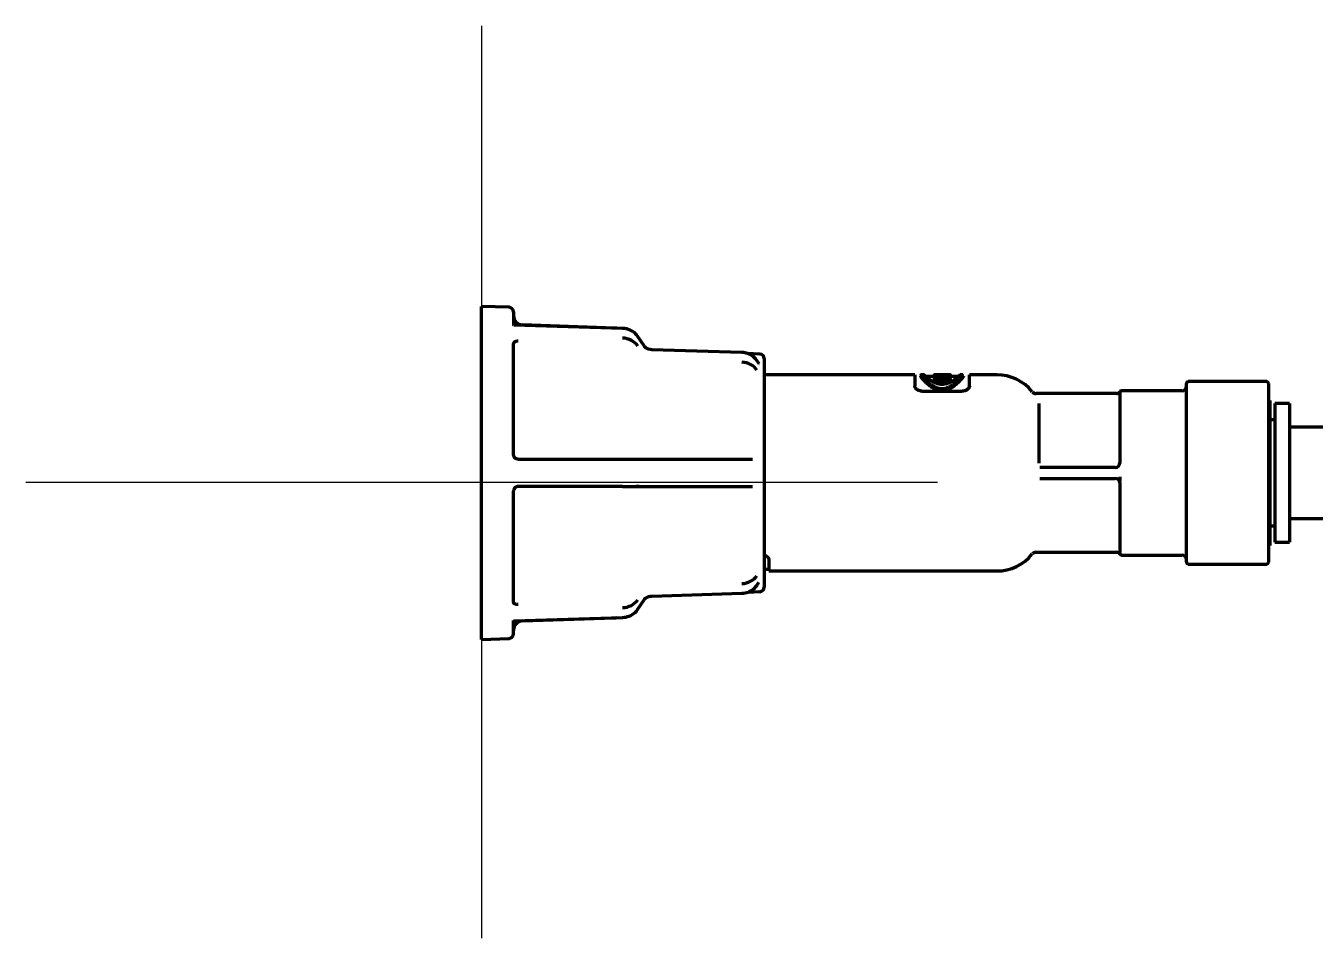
# Model space of a CAD drawing. Header units: inches. Extents: x -2983 to 7024, y 422 to 5529.
# Drawn here: x 4207.3 to 4348.7, y 2142.9 to 2242.9 of the extents above; entities that cross this region are included whole.
import ezdxf

# ---------------------------------------------------------------- set-up
doc = ezdxf.new("R2010")
doc.units = ezdxf.units.IN

# ---------------------------------------------------------------- blocks, each defined once
blk = doc.blocks.new('A$C773D0E90')
at = {"color": 4}
for p, q in [((0, 50), (0, -50)), ((-50, 0), (50, 0))]:
    blk.add_line(p, q, dxfattribs=at)

msp = doc.modelspace()

# ---------------------------------------------------------------- linework, layer by layer
at = {"linetype": 'Continuous', "lineweight": 70}
for p, q in [((4257.28, 2175.64), (4257.28, 2212.14)), ((4260.3, 2212.04), (4257.28, 2212.14)), ((4260.78, 2211.54), (4260.78, 2210.07)), ((4260.82, 2210.09), (4260.78, 2210.13)), ((4272.74, 2209.73), (4260.82, 2210.09)), ((4271.87, 2209.77), (4261.75, 2210.12)), ((4260.78, 2195.89), (4260.78, 2208.07)), ((4275.09, 2207.82), (4274.39, 2208.86)), ((4274.41, 2208.8), (4274.39, 2208.86)), ((4285.81, 2207.09), (4275.93, 2207.39)), ((4287.8, 2206.91), (4286.44, 2206.96)), ((4287.7, 2205.86), (4287.46, 2206.22)), ((4287.47, 2206.16), (4287.46, 2206.22)), ((4288.28, 2206.41), (4288.28, 2181.37)), ((4287.7, 2205.85), (4287.69, 2205.86)), ((4304.78, 2204.64), (4288.28, 2204.64)), ((4304.78, 2204.64), (4304.78, 2203.41)), ((4305.85, 2204.64), (4305.44, 2204.64)), ((4306.92, 2204.44), (4305.86, 2204.44)), ((4306.92, 2204.69), (4306.92, 2204.63)), ((4306.92, 2204.62), (4306.92, 2204.47)), ((4306.92, 2204.47), (4306.92, 2204.33)), ((4306.92, 2204.32), (4306.92, 2204.12)), ((4306.92, 2203.92), (4306.92, 2203.81)), ((4308.44, 2204.63), (4307.15, 2204.63)), ((4307.15, 2204.61), (4307.82, 2204.61)), ((4308.06, 2204.38), (4307.15, 2204.38)), ((4307.15, 2204.26), (4308.05, 2204.26)), ((4308.05, 2204.06), (4307.15, 2204.06)), ((4308.05, 2204.01), (4307.15, 2204.01)), ((4307.15, 2203.83), (4308.06, 2203.83)), ((4307.16, 2204.42), (4308.45, 2204.42)), ((4308.42, 2204.64), (4307.18, 2204.64)), ((4308.04, 2203.61), (4307.57, 2203.61)), ((4307.67, 2204.64), (4307.93, 2204.64)), ((4308.45, 2204.51), (4307.8, 2204.51)), ((4308.18, 2204.04), (4308.05, 2204.06)), ((4308.69, 2203.93), (4308.59, 2203.77)), ((4308.69, 2204.62), (4308.69, 2204.69)), ((4308.69, 2204.47), (4308.69, 2204.62)), ((4308.69, 2204.26), (4308.69, 2204.47)), ((4309.72, 2204.44), (4308.69, 2204.44)), ((4308.69, 2203.93), (4308.69, 2204.14)), ((4310.06, 2204.64), (4309.71, 2204.64)), ((4310.78, 2203.41), (4310.78, 2204.64)), ((4313.78, 2204.64), (4310.78, 2204.64)), ((4334.58, 2193.89), (4334.58, 2203.69)), ((4343.38, 2203.89), (4334.78, 2203.89)), ((4343.58, 2203.69), (4343.58, 2193.89)), ((4309.78, 2202.81), (4305.78, 2202.81)), ((4326.91, 2202.59), (4318.07, 2202.59)), ((4326.91, 2202.58), (4318.07, 2202.58)), ((4327.28, 2202.63), (4327.28, 2194.95)), ((4334.08, 2202.89), (4327.48, 2202.89)), ((4318.4, 2201.48), (4318.4, 2194.97)), ((4343.78, 2201.84), (4343.58, 2201.84)), ((4343.78, 2185.94), (4343.78, 2201.84)), ((4344.28, 2201.49), (4344.28, 2186.29)), ((4345.88, 2201.49), (4344.28, 2201.49)), ((4345.88, 2201.49), (4345.88, 2186.29)), ((4344.28, 2199.72), (4343.78, 2199.72)), ((4407.38, 2198.89), (4345.88, 2198.89)), ((4261.28, 2195.39), (4272.73, 2195.39)), ((4272.73, 2195.39), (4273.97, 2195.39)), ((4273.97, 2195.39), (4274.67, 2195.39)), ((4274.45, 2195.39), (4274.54, 2195.39)), ((4274.67, 2195.39), (4275.92, 2195.39)), ((4275.92, 2195.39), (4285.79, 2195.39)), ((4285.79, 2195.39), (4287, 2195.39)), ((4326.78, 2194.49), (4318.51, 2194.49)), ((4334.58, 2184.09), (4334.58, 2193.89)), ((4343.58, 2193.89), (4343.58, 2184.09)), ((4272.73, 2192.39), (4261.28, 2192.39)), ((4272.73, 2192.39), (4273.97, 2192.39)), ((4273.97, 2192.39), (4274.67, 2192.39)), ((4274.54, 2192.39), (4274.45, 2192.39)), ((4274.67, 2192.39), (4275.92, 2192.39)), ((4275.92, 2192.39), (4285.79, 2192.39)), ((4285.79, 2192.39), (4287, 2192.39)), ((4318.51, 2193.29), (4326.78, 2193.29)), ((4327.28, 2192.84), (4327.28, 2185.16)), ((4260.78, 2179.71), (4260.78, 2191.89)), ((4343.78, 2188.07), (4344.28, 2188.07)), ((4345.88, 2188.89), (4407.38, 2188.89)), ((4318.07, 2185.2), (4326.91, 2185.2)), ((4318.07, 2185.19), (4326.91, 2185.19)), ((4343.58, 2185.94), (4343.78, 2185.94)), ((4344.28, 2186.29), (4345.88, 2186.29)), ((4288.78, 2184.38), (4288.78, 2183.14)), ((4327.48, 2184.89), (4334.08, 2184.89)), ((4334.78, 2183.89), (4343.38, 2183.89)), ((4288.28, 2183.34), (4288.78, 2183.34)), ((4288.78, 2183.14), (4313.78, 2183.14)), ((4275.93, 2180.39), (4285.81, 2180.69)), ((4286.5, 2180.83), (4287.8, 2180.88)), ((4287.46, 2181.56), (4287.69, 2181.92)), ((4287.46, 2181.56), (4287.47, 2181.62)), ((4287.7, 2181.92), (4287.7, 2181.93)), ((4274.39, 2178.92), (4275.09, 2179.97)), ((4260.82, 2177.69), (4272.74, 2178.05)), ((4261.75, 2177.66), (4271.87, 2178.01)), ((4274.39, 2178.92), (4274.41, 2178.98)), ((4260.78, 2176.25), (4260.78, 2177.71)), ((4260.78, 2177.66), (4260.82, 2177.69)), ((4257.28, 2175.64), (4260.3, 2175.75))]:
    msp.add_line(p, q, dxfattribs=at)
for centre, radius, start, end in [((4260.28, 2211.54), 0.5, 0, 88), ((4261.78, 2211.12), 1, 180, 268), ((4271.78, 2207.27), 2.5, 82.6246, 88), ((4287.78, 2206.41), 0.5, 0, 88), ((4313.78, 2199.64), 5, 38.8492, 90), ((4334.08, 2203.39), 0.5, 270, 0), ((4334.78, 2203.69), 0.2, 90, 180), ((4343.38, 2203.69), 0.2, 0, 90), ((4318.07, 2203.09), 0.5, 218.8492, 270), ((4326.91, 2203.09), 0.5, 270, 325.1501), ((4327.48, 2202.69), 0.2, 90, 145.1501), ((4326.78, 2194.99), 0.5, 270, 0), ((4326.78, 2192.79), 0.5, 0, 90), ((4313.78, 2188.14), 5, 270, 321.1508), ((4318.07, 2184.69), 0.5, 90, 141.1508), ((4326.91, 2184.69), 0.5, 34.8499, 90), ((4327.48, 2185.09), 0.2, 214.8499, 270), ((4334.08, 2184.39), 0.5, 0, 90), ((4334.78, 2184.09), 0.2, 180, 270), ((4343.38, 2184.09), 0.2, 270, 0), ((4287.78, 2181.37), 0.5, 272, 0), ((4271.78, 2180.51), 2.5, 272, 277.3754), ((4261.78, 2176.66), 1, 92, 180), ((4260.28, 2176.25), 0.5, 272, 0)]:
    msp.add_arc(centre, radius, start, end, dxfattribs=at)
for centre, major_axis, ratio, start_param, end_param in [((4272.67, 2206.93), (-2, 0), 0.866025, 3.665191, 4.677482), ((4285.74, 2204.29), (-2, 0), 0.866025, 3.665191, 4.677482), ((4308.9, 2193.89), (11.68, 0), 0.92076, 1.660733, 1.734392), ((4309.52, 2193.89), (11.68, 0), 0.92076, 1.648723, 1.721343), ((4285.74, 2183.49), (-2, 0), 0.866025, 1.605703, 2.617994), ((4272.67, 2180.85), (-2, 0), 0.866025, 1.605703, 2.617994)]:
    msp.add_ellipse(centre, major_axis=major_axis, ratio=ratio, start_param=start_param, end_param=end_param, dxfattribs=at)
for points, knots in [([(4274.39, 2208.86), (4274.25, 2209.06), (4273.92, 2209.4), (4273.31, 2209.67), (4272.91, 2209.73), (4272.74, 2209.73)], [0, 0, 0, 0, 0.38076, 0.753812, 1, 1, 1, 1]), ([(4261.28, 2208.32), (4261.25, 2208.32), (4261.22, 2208.32), (4261.15, 2208.32), (4261.12, 2208.31), (4261.06, 2208.3), (4261.03, 2208.29), (4260.98, 2208.27), (4260.95, 2208.26), (4260.91, 2208.24), (4260.89, 2208.23), (4260.85, 2208.2), (4260.84, 2208.19), (4260.81, 2208.16), (4260.8, 2208.14), (4260.79, 2208.11), (4260.78, 2208.09), (4260.78, 2208.07)], [0, 0, 0, 0, 0.125, 0.125, 0.25, 0.25, 0.375, 0.375, 0.5, 0.5, 0.625, 0.625, 0.75, 0.75, 0.875, 0.875, 1, 1, 1, 1]), ([(4275.93, 2207.39), (4275.81, 2207.4), (4275.58, 2207.43), (4275.28, 2207.59), (4275.14, 2207.73), (4275.09, 2207.82)], [0, 0, 0, 0, 0.323679, 0.659927, 1, 1, 1, 1]), ([(4287.46, 2206.22), (4287.31, 2206.43), (4286.98, 2206.76), (4286.37, 2207.03), (4285.97, 2207.09), (4285.81, 2207.09)], [0, 0, 0, 0, 0.38076, 0.753812, 1, 1, 1, 1]), ([(4305.78, 2202.81), (4305.71, 2202.81), (4305.64, 2202.82), (4305.56, 2202.83), (4305.54, 2202.83), (4305.51, 2202.84), (4305.49, 2202.84), (4305.44, 2202.85), (4305.41, 2202.86), (4305.35, 2202.88), (4305.32, 2202.89), (4305.27, 2202.91), (4305.26, 2202.91), (4305.23, 2202.92), (4305.22, 2202.93), (4305.15, 2202.96), (4305.1, 2202.99), (4305.04, 2203.02), (4305.03, 2203.03), (4305.01, 2203.05), (4305, 2203.05), (4304.97, 2203.08), (4304.95, 2203.09), (4304.9, 2203.14), (4304.88, 2203.17), (4304.84, 2203.22), (4304.83, 2203.24), (4304.81, 2203.27), (4304.81, 2203.29), (4304.79, 2203.34), (4304.78, 2203.38), (4304.78, 2203.41)], [0, 0, 0, 0, 0.125, 0.125, 0.15625, 0.15625, 0.1875, 0.1875, 0.25, 0.25, 0.3125, 0.3125, 0.34375, 0.34375, 0.375, 0.375, 0.5, 0.5, 0.53125, 0.53125, 0.5625, 0.5625, 0.625, 0.625, 0.75, 0.75, 0.8125, 0.8125, 0.875, 0.875, 1, 1, 1, 1]), ([(4305.44, 2204.64), (4305.44, 2204.64), (4305.44, 2204.64), (4305.44, 2204.64), (4305.45, 2204.63), (4305.49, 2204.59), (4305.51, 2204.56), (4305.59, 2204.47), (4305.63, 2204.42), (4305.7, 2204.34), (4305.72, 2204.33), (4305.75, 2204.29), (4305.76, 2204.28), (4305.81, 2204.22), (4305.85, 2204.19), (4305.93, 2204.11), (4305.97, 2204.07), (4306.06, 2203.98), (4306.11, 2203.93), (4306.21, 2203.84), (4306.27, 2203.79), (4306.35, 2203.73), (4306.36, 2203.72), (4306.4, 2203.69), (4306.41, 2203.68), (4306.46, 2203.64), (4306.5, 2203.61), (4306.57, 2203.56), (4306.61, 2203.54), (4306.69, 2203.49), (4306.73, 2203.46), (4306.81, 2203.41), (4306.86, 2203.39), (4306.93, 2203.35), (4306.95, 2203.34), (4307, 2203.31), (4307.03, 2203.3), (4307.11, 2203.27), (4307.16, 2203.25), (4307.25, 2203.22), (4307.28, 2203.21), (4307.32, 2203.2), (4307.34, 2203.19), (4307.37, 2203.18), (4307.39, 2203.18), (4307.47, 2203.16), (4307.53, 2203.15), (4307.67, 2203.14), (4307.74, 2203.13), (4307.84, 2203.13), (4307.88, 2203.14), (4307.93, 2203.14), (4307.95, 2203.14), (4307.98, 2203.15), (4308, 2203.15), (4308.08, 2203.16), (4308.15, 2203.17), (4308.23, 2203.19), (4308.24, 2203.2), (4308.27, 2203.2), (4308.29, 2203.21), (4308.33, 2203.22), (4308.36, 2203.23), (4308.45, 2203.26), (4308.5, 2203.28), (4308.56, 2203.31), (4308.58, 2203.32), (4308.6, 2203.33), (4308.62, 2203.34), (4308.65, 2203.35), (4308.68, 2203.37), (4308.74, 2203.4), (4308.79, 2203.43), (4308.87, 2203.48), (4308.91, 2203.5), (4308.99, 2203.55), (4309.02, 2203.58), (4309.13, 2203.66), (4309.19, 2203.71), (4309.27, 2203.77), (4309.29, 2203.78), (4309.31, 2203.81), (4309.33, 2203.82), (4309.37, 2203.85), (4309.4, 2203.88), (4309.47, 2203.95), (4309.52, 2203.99), (4309.61, 2204.08), (4309.65, 2204.12), (4309.73, 2204.2), (4309.76, 2204.23), (4309.83, 2204.3), (4309.86, 2204.33), (4309.91, 2204.39), (4309.94, 2204.42), (4309.97, 2204.46), (4309.99, 2204.48), (4310, 2204.5), (4310.01, 2204.51), (4310.02, 2204.51), (4310.06, 2204.56), (4310.08, 2204.59), (4310.12, 2204.63), (4310.13, 2204.64), (4310.13, 2204.64)], [0, 0, 0, 0, 0.000593, 0.000593, 0.063062, 0.063062, 0.125531, 0.125531, 0.188, 0.188, 0.203617, 0.203617, 0.219234, 0.219234, 0.250469, 0.250469, 0.281703, 0.281703, 0.312937, 0.312937, 0.344172, 0.344172, 0.35198, 0.35198, 0.359789, 0.359789, 0.375406, 0.375406, 0.391023, 0.391023, 0.40664, 0.40664, 0.422258, 0.422258, 0.430066, 0.430066, 0.437875, 0.437875, 0.453492, 0.453492, 0.461301, 0.461301, 0.465205, 0.465205, 0.469109, 0.469109, 0.484726, 0.484726, 0.500344, 0.500344, 0.508152, 0.508152, 0.512056, 0.512056, 0.515961, 0.515961, 0.531578, 0.531578, 0.535482, 0.535482, 0.539387, 0.539387, 0.547195, 0.547195, 0.562812, 0.562812, 0.566717, 0.566717, 0.570621, 0.570621, 0.57843, 0.57843, 0.594047, 0.594047, 0.609664, 0.609664, 0.625281, 0.625281, 0.656515, 0.656515, 0.664324, 0.664324, 0.672133, 0.672133, 0.68775, 0.68775, 0.718984, 0.718984, 0.750219, 0.750219, 0.781453, 0.781453, 0.812687, 0.812687, 0.843922, 0.843922, 0.859539, 0.867348, 0.867348, 0.875156, 0.875156, 0.937625, 0.937625, 1, 1, 1, 1]), ([(4310.13, 2204.44), (4310.13, 2204.44), (4310.13, 2204.44), (4310.12, 2204.43), (4310.09, 2204.4), (4310.08, 2204.39), (4310.06, 2204.36), (4310.05, 2204.35), (4310.04, 2204.33), (4310.03, 2204.32), (4309.98, 2204.27), (4309.94, 2204.22), (4309.85, 2204.12), (4309.82, 2204.09), (4309.76, 2204.02), (4309.72, 2203.98), (4309.65, 2203.9), (4309.6, 2203.86), (4309.54, 2203.79), (4309.51, 2203.77), (4309.46, 2203.72), (4309.44, 2203.7), (4309.36, 2203.63), (4309.3, 2203.58), (4309.18, 2203.48), (4309.12, 2203.42), (4309.01, 2203.35), (4308.97, 2203.32), (4308.91, 2203.28), (4308.89, 2203.27), (4308.85, 2203.24), (4308.83, 2203.23), (4308.77, 2203.19), (4308.72, 2203.16), (4308.63, 2203.12), (4308.58, 2203.09), (4308.5, 2203.06), (4308.48, 2203.05), (4308.44, 2203.03), (4308.42, 2203.02), (4308.39, 2203.01), (4308.38, 2203.01), (4308.31, 2202.98), (4308.25, 2202.96), (4308.15, 2202.94), (4308.12, 2202.93), (4308.07, 2202.93), (4308.06, 2202.92), (4308.02, 2202.92), (4308.01, 2202.91), (4307.95, 2202.91), (4307.9, 2202.9), (4307.85, 2202.9), (4307.82, 2202.9), (4307.8, 2202.9), (4307.71, 2202.9), (4307.64, 2202.9), (4307.56, 2202.92), (4307.54, 2202.92), (4307.51, 2202.92), (4307.49, 2202.93), (4307.44, 2202.94), (4307.41, 2202.94), (4307.31, 2202.97), (4307.25, 2202.98), (4307.17, 2203.01), (4307.14, 2203.03), (4307.09, 2203.05), (4307.06, 2203.06), (4306.98, 2203.09), (4306.93, 2203.12), (4306.86, 2203.16), (4306.84, 2203.17), (4306.8, 2203.19), (4306.77, 2203.21), (4306.71, 2203.25), (4306.67, 2203.27), (4306.59, 2203.32), (4306.56, 2203.35), (4306.45, 2203.43), (4306.38, 2203.48), (4306.29, 2203.56), (4306.26, 2203.58), (4306.22, 2203.62), (4306.21, 2203.63), (4306.18, 2203.65), (4306.17, 2203.67), (4306.1, 2203.73), (4306.05, 2203.77), (4305.96, 2203.86), (4305.92, 2203.9), (4305.85, 2203.98), (4305.81, 2204.02), (4305.74, 2204.09), (4305.71, 2204.12), (4305.63, 2204.22), (4305.59, 2204.27), (4305.54, 2204.32), (4305.53, 2204.33), (4305.52, 2204.35), (4305.51, 2204.36), (4305.49, 2204.39), (4305.48, 2204.4), (4305.45, 2204.43), (4305.44, 2204.44), (4305.44, 2204.44), (4305.44, 2204.44), (4305.44, 2204.44)], [0, 0, 0, 0, 0.000156, 0.062635, 0.062635, 0.093874, 0.093874, 0.109494, 0.109494, 0.125113, 0.125113, 0.187592, 0.187592, 0.218831, 0.218831, 0.25007, 0.25007, 0.28131, 0.28131, 0.296929, 0.296929, 0.312549, 0.312549, 0.343788, 0.343788, 0.375027, 0.375027, 0.390647, 0.390647, 0.398457, 0.398457, 0.406267, 0.406267, 0.421886, 0.421886, 0.437506, 0.437506, 0.445316, 0.445316, 0.449221, 0.449221, 0.453125, 0.453125, 0.468745, 0.468745, 0.476555, 0.476555, 0.48046, 0.48046, 0.484365, 0.484365, 0.492175, 0.496079, 0.496079, 0.499984, 0.499984, 0.515604, 0.515604, 0.519509, 0.519509, 0.523414, 0.523414, 0.531224, 0.531224, 0.546843, 0.546843, 0.554653, 0.554653, 0.562463, 0.562463, 0.578083, 0.578083, 0.585892, 0.585892, 0.593702, 0.593702, 0.609322, 0.609322, 0.624941, 0.624941, 0.656181, 0.656181, 0.6718, 0.6718, 0.67961, 0.67961, 0.68742, 0.68742, 0.718659, 0.718659, 0.749898, 0.749898, 0.781138, 0.781138, 0.812377, 0.812377, 0.874856, 0.874856, 0.890475, 0.890475, 0.906095, 0.906095, 0.937334, 0.937334, 0.999813, 0.999813, 1, 1, 1, 1]), ([(4309.77, 2204.64), (4309.77, 2204.64), (4309.76, 2204.63), (4309.74, 2204.61), (4309.73, 2204.6), (4309.71, 2204.58), (4309.7, 2204.57), (4309.69, 2204.56), (4309.65, 2204.53), (4309.61, 2204.49), (4309.52, 2204.41), (4309.47, 2204.36), (4309.37, 2204.27), (4309.34, 2204.25), (4309.28, 2204.2), (4309.26, 2204.18), (4309.22, 2204.15), (4309.2, 2204.14), (4309.13, 2204.09), (4309.08, 2204.05), (4308.98, 2203.98), (4308.93, 2203.95), (4308.84, 2203.89), (4308.8, 2203.88), (4308.75, 2203.85), (4308.74, 2203.84), (4308.7, 2203.82), (4308.69, 2203.81), (4308.63, 2203.79), (4308.59, 2203.77), (4308.51, 2203.74), (4308.47, 2203.72), (4308.41, 2203.7), (4308.37, 2203.69), (4308.34, 2203.68), (4308.32, 2203.67), (4308.3, 2203.66), (4308.24, 2203.65), (4308.19, 2203.64), (4308.11, 2203.62), (4308.07, 2203.61), (4308.03, 2203.61), (4308, 2203.6), (4307.99, 2203.6), (4307.92, 2203.59), (4307.86, 2203.59), (4307.77, 2203.59), (4307.75, 2203.59), (4307.69, 2203.59), (4307.66, 2203.59), (4307.57, 2203.6), (4307.52, 2203.61), (4307.45, 2203.62), (4307.44, 2203.62), (4307.41, 2203.63), (4307.4, 2203.63), (4307.36, 2203.64), (4307.33, 2203.65), (4307.26, 2203.67), (4307.21, 2203.68), (4307.15, 2203.7), (4307.12, 2203.71), (4307.08, 2203.73), (4307.06, 2203.74), (4307, 2203.76), (4306.96, 2203.78), (4306.89, 2203.81), (4306.85, 2203.83), (4306.79, 2203.87), (4306.75, 2203.88), (4306.69, 2203.92), (4306.66, 2203.94), (4306.61, 2203.97), (4306.58, 2203.99), (4306.53, 2204.03), (4306.5, 2204.04), (4306.45, 2204.08), (4306.43, 2204.09), (4306.36, 2204.14), (4306.32, 2204.18), (4306.24, 2204.24), (4306.21, 2204.27), (4306.11, 2204.35), (4306.05, 2204.4), (4305.98, 2204.46), (4305.96, 2204.48), (4305.93, 2204.51), (4305.92, 2204.52), (4305.91, 2204.54), (4305.9, 2204.55), (4305.86, 2204.58), (4305.84, 2204.6), (4305.81, 2204.63), (4305.8, 2204.64), (4305.8, 2204.64), (4305.8, 2204.64), (4305.8, 2204.64)], [0, 0, 0, 0, 0.061549, 0.061549, 0.092792, 0.108414, 0.108414, 0.124035, 0.124035, 0.186522, 0.186522, 0.249008, 0.249008, 0.280251, 0.280251, 0.295873, 0.295873, 0.311494, 0.311494, 0.342738, 0.342738, 0.373981, 0.373981, 0.389602, 0.389602, 0.397413, 0.397413, 0.405224, 0.405224, 0.420845, 0.420845, 0.436467, 0.436467, 0.444278, 0.448183, 0.448183, 0.452089, 0.452089, 0.46771, 0.46771, 0.475521, 0.479426, 0.479426, 0.483332, 0.483332, 0.498953, 0.498953, 0.506764, 0.506764, 0.514575, 0.514575, 0.530197, 0.530197, 0.534102, 0.534102, 0.538007, 0.538007, 0.545818, 0.545818, 0.56144, 0.56144, 0.56925, 0.56925, 0.577061, 0.577061, 0.592683, 0.592683, 0.608304, 0.608304, 0.623926, 0.623926, 0.639548, 0.639548, 0.655169, 0.655169, 0.670791, 0.670791, 0.686412, 0.686412, 0.717656, 0.717656, 0.748899, 0.748899, 0.811385, 0.811385, 0.842628, 0.842628, 0.85825, 0.85825, 0.873871, 0.873871, 0.936358, 0.936358, 0.998844, 0.998844, 1, 1, 1, 1]), ([(4307.15, 2204.63), (4307.14, 2204.63), (4307.12, 2204.63), (4307.1, 2204.63), (4307.09, 2204.63), (4307.08, 2204.63), (4307.07, 2204.63), (4307.05, 2204.63), (4307.04, 2204.63), (4307.01, 2204.63), (4307, 2204.63), (4306.98, 2204.63), (4306.97, 2204.63), (4306.95, 2204.63), (4306.95, 2204.63), (4306.94, 2204.63), (4306.94, 2204.63), (4306.93, 2204.63), (4306.93, 2204.63), (4306.93, 2204.63), (4306.92, 2204.62), (4306.92, 2204.62), (4306.92, 2204.62), (4306.92, 2204.62), (4306.92, 2204.62), (4306.92, 2204.62), (4306.93, 2204.62), (4306.93, 2204.62), (4306.94, 2204.62), (4306.94, 2204.62), (4306.95, 2204.62), (4306.95, 2204.61), (4306.97, 2204.61), (4306.98, 2204.61), (4307, 2204.61), (4307.01, 2204.61), (4307.03, 2204.61), (4307.04, 2204.61), (4307.05, 2204.61), (4307.06, 2204.61), (4307.08, 2204.61), (4307.09, 2204.61), (4307.12, 2204.61), (4307.14, 2204.61), (4307.15, 2204.61)], [0, 0, 0, 0, 0.0625, 0.0625, 0.09375, 0.09375, 0.125, 0.125, 0.1875, 0.1875, 0.25, 0.25, 0.3125, 0.3125, 0.34375, 0.34375, 0.375, 0.40625, 0.40625, 0.4375, 0.4375, 0.5, 0.5, 0.53125, 0.53125, 0.5625, 0.5625, 0.625, 0.625, 0.65625, 0.65625, 0.6875, 0.6875, 0.75, 0.75, 0.8125, 0.8125, 0.84375, 0.84375, 0.875, 0.875, 0.9375, 0.9375, 1, 1, 1, 1]), ([(4307, 2204.5), (4306.98, 2204.5), (4306.96, 2204.49), (4306.95, 2204.49), (4306.95, 2204.49), (4306.94, 2204.49), (4306.94, 2204.48), (4306.93, 2204.48), (4306.93, 2204.48), (4306.92, 2204.48), (4306.92, 2204.47), (4306.92, 2204.47), (4306.92, 2204.47), (4306.92, 2204.46), (4306.92, 2204.46), (4306.92, 2204.46), (4306.92, 2204.46), (4306.93, 2204.46), (4306.94, 2204.45), (4306.95, 2204.45), (4306.96, 2204.44), (4306.96, 2204.44), (4306.98, 2204.44), (4306.99, 2204.44), (4307.01, 2204.43), (4307.01, 2204.43), (4307.03, 2204.43), (4307.05, 2204.43), (4307.06, 2204.42), (4307.07, 2204.42), (4307.08, 2204.42), (4307.08, 2204.42), (4307.11, 2204.42), (4307.14, 2204.42), (4307.16, 2204.42)], [0, 0, 0, 0, 0.125, 0.125, 0.15625, 0.15625, 0.1875, 0.1875, 0.25, 0.25, 0.3125, 0.3125, 0.375, 0.375, 0.40625, 0.40625, 0.4375, 0.4375, 0.5, 0.5625, 0.5625, 0.625, 0.625, 0.6875, 0.6875, 0.75, 0.75, 0.8125, 0.8125, 0.84375, 0.84375, 0.875, 0.875, 1, 1, 1, 1]), ([(4307.15, 2204.38), (4307.14, 2204.38), (4307.12, 2204.38), (4307.1, 2204.38), (4307.09, 2204.38), (4307.08, 2204.38), (4307.07, 2204.38), (4307.05, 2204.38), (4307.04, 2204.37), (4307.02, 2204.37), (4307.01, 2204.37), (4307, 2204.37), (4306.99, 2204.37), (4306.98, 2204.36), (4306.97, 2204.36), (4306.95, 2204.35), (4306.94, 2204.35), (4306.93, 2204.34), (4306.93, 2204.34), (4306.93, 2204.34), (4306.93, 2204.34), (4306.92, 2204.33), (4306.92, 2204.33), (4306.92, 2204.32), (4306.92, 2204.32), (4306.93, 2204.31), (4306.93, 2204.31), (4306.94, 2204.3), (4306.94, 2204.3), (4306.95, 2204.3), (4306.95, 2204.29), (4306.97, 2204.29), (4306.98, 2204.29), (4307, 2204.28), (4307.01, 2204.28), (4307.03, 2204.27), (4307.04, 2204.27), (4307.05, 2204.27), (4307.06, 2204.27), (4307.08, 2204.27), (4307.09, 2204.27), (4307.12, 2204.26), (4307.14, 2204.26), (4307.15, 2204.26)], [0, 0, 0, 0, 0.0625, 0.0625, 0.09375, 0.09375, 0.125, 0.125, 0.1875, 0.1875, 0.21875, 0.21875, 0.25, 0.25, 0.3125, 0.3125, 0.375, 0.375, 0.40625, 0.40625, 0.4375, 0.4375, 0.5, 0.5, 0.5625, 0.5625, 0.625, 0.625, 0.65625, 0.65625, 0.6875, 0.6875, 0.75, 0.75, 0.8125, 0.8125, 0.84375, 0.84375, 0.875, 0.875, 0.9375, 0.9375, 1, 1, 1, 1]), ([(4307.15, 2204.06), (4307.14, 2204.06), (4307.12, 2204.06), (4307.1, 2204.06), (4307.09, 2204.06), (4307.08, 2204.06), (4307.07, 2204.06), (4307.05, 2204.06), (4307.04, 2204.07), (4307.02, 2204.07), (4307.01, 2204.07), (4307, 2204.07), (4306.99, 2204.07), (4306.98, 2204.08), (4306.97, 2204.08), (4306.95, 2204.09), (4306.94, 2204.09), (4306.93, 2204.1), (4306.93, 2204.1), (4306.93, 2204.1), (4306.93, 2204.11), (4306.92, 2204.11), (4306.92, 2204.11), (4306.92, 2204.12), (4306.92, 2204.12), (4306.92, 2204.12)], [0, 0, 0, 0, 0.124754, 0.124754, 0.187132, 0.187132, 0.249509, 0.249509, 0.374263, 0.374263, 0.43664, 0.43664, 0.499018, 0.499018, 0.623772, 0.623772, 0.748526, 0.748526, 0.810904, 0.810904, 0.873281, 0.873281, 0.998035, 0.998035, 1, 1, 1, 1]), ([(4307.15, 2204.01), (4307.14, 2204.01), (4307.12, 2204.01), (4307.1, 2204), (4307.09, 2204), (4307.08, 2204), (4307.07, 2204), (4307.05, 2204), (4307.03, 2204), (4307.01, 2203.99), (4307.01, 2203.99), (4307, 2203.98), (4306.98, 2203.98), (4306.97, 2203.98), (4306.97, 2203.97), (4306.96, 2203.97), (4306.95, 2203.96), (4306.94, 2203.96), (4306.93, 2203.95), (4306.93, 2203.94), (4306.92, 2203.93), (4306.92, 2203.92), (4306.92, 2203.92), (4306.92, 2203.91), (4306.92, 2203.91), (4306.92, 2203.9), (4306.93, 2203.9), (4306.93, 2203.89), (4306.94, 2203.88), (4306.94, 2203.88), (4306.95, 2203.87), (4306.95, 2203.87), (4306.97, 2203.86), (4306.97, 2203.86), (4306.99, 2203.85), (4307, 2203.85), (4307.01, 2203.85), (4307.02, 2203.84), (4307.03, 2203.84), (4307.05, 2203.84), (4307.05, 2203.83), (4307.08, 2203.83), (4307.09, 2203.83), (4307.12, 2203.83), (4307.14, 2203.83), (4307.15, 2203.83)], [0, 0, 0, 0, 0.0625, 0.0625, 0.09375, 0.09375, 0.125, 0.125, 0.1875, 0.1875, 0.21875, 0.21875, 0.25, 0.28125, 0.28125, 0.3125, 0.3125, 0.375, 0.375, 0.4375, 0.4375, 0.5, 0.5, 0.53125, 0.53125, 0.5625, 0.5625, 0.625, 0.625, 0.65625, 0.65625, 0.6875, 0.6875, 0.75, 0.75, 0.78125, 0.78125, 0.8125, 0.84375, 0.84375, 0.875, 0.875, 0.9375, 0.9375, 1, 1, 1, 1]), ([(4307.17, 2204.64), (4307.19, 2204.64), (4307.22, 2204.64), (4307.26, 2204.64), (4307.3, 2204.64), (4307.31, 2204.64), (4307.33, 2204.64), (4307.34, 2204.64), (4307.4, 2204.64), (4307.45, 2204.64), (4307.52, 2204.64), (4307.53, 2204.64), (4307.56, 2204.64), (4307.57, 2204.64), (4307.62, 2204.64), (4307.64, 2204.64), (4307.67, 2204.64)], [0, 0, 0, 0, 0.115566, 0.262972, 0.262972, 0.336675, 0.336675, 0.410377, 0.410377, 0.705189, 0.705189, 0.778892, 0.778892, 0.852594, 0.852594, 1, 1, 1, 1]), ([(4307.8, 2204.51), (4307.79, 2204.51), (4307.79, 2204.51), (4307.78, 2204.51), (4307.77, 2204.51), (4307.77, 2204.51), (4307.76, 2204.51), (4307.76, 2204.51), (4307.75, 2204.51), (4307.75, 2204.51), (4307.75, 2204.51), (4307.75, 2204.51), (4307.75, 2204.52), (4307.75, 2204.52), (4307.75, 2204.52), (4307.75, 2204.52), (4307.75, 2204.52), (4307.76, 2204.52), (4307.76, 2204.52), (4307.76, 2204.52)], [0, 0, 0, 0, 0.125, 0.125, 0.25, 0.25, 0.375, 0.375, 0.5, 0.5, 0.625, 0.625, 0.75, 0.75, 0.8125, 0.8125, 0.875, 0.875, 1, 1, 1, 1]), ([(4307.82, 2204.61), (4307.82, 2204.61), (4307.83, 2204.61), (4307.84, 2204.61), (4307.84, 2204.61), (4307.85, 2204.61), (4307.85, 2204.61), (4307.86, 2204.6), (4307.86, 2204.6), (4307.87, 2204.6), (4307.87, 2204.6), (4307.87, 2204.6), (4307.87, 2204.6), (4307.87, 2204.6), (4307.87, 2204.6), (4307.86, 2204.6), (4307.86, 2204.6), (4307.86, 2204.6), (4307.85, 2204.6), (4307.85, 2204.6)], [0, 0, 0, 0, 0.125, 0.125, 0.25, 0.25, 0.375, 0.375, 0.5, 0.5, 0.625, 0.625, 0.75, 0.75, 0.8125, 0.8125, 0.875, 0.875, 1, 1, 1, 1]), ([(4307.93, 2204.64), (4307.99, 2204.64), (4308.05, 2204.64), (4308.11, 2204.64), (4308.13, 2204.64), (4308.15, 2204.64), (4308.16, 2204.64), (4308.2, 2204.64), (4308.23, 2204.64), (4308.28, 2204.64), (4308.3, 2204.64), (4308.33, 2204.64), (4308.34, 2204.64), (4308.36, 2204.64), (4308.37, 2204.64), (4308.4, 2204.64), (4308.42, 2204.64), (4308.43, 2204.64)], [0, 0, 0, 0, 0.295639, 0.295639, 0.369549, 0.369549, 0.443459, 0.443459, 0.591279, 0.591279, 0.739098, 0.739098, 0.813008, 0.813008, 0.886918, 0.886918, 1, 1, 1, 1]), ([(4308.05, 2204.26), (4308.06, 2204.26), (4308.07, 2204.26), (4308.09, 2204.26), (4308.09, 2204.26), (4308.1, 2204.26), (4308.11, 2204.26), (4308.12, 2204.26), (4308.13, 2204.26), (4308.15, 2204.25), (4308.15, 2204.25), (4308.17, 2204.25), (4308.17, 2204.24), (4308.19, 2204.24), (4308.19, 2204.24), (4308.21, 2204.23), (4308.22, 2204.22), (4308.23, 2204.21), (4308.24, 2204.21), (4308.25, 2204.19), (4308.25, 2204.19), (4308.26, 2204.17), (4308.27, 2204.16), (4308.27, 2204.13), (4308.26, 2204.12), (4308.25, 2204.1), (4308.25, 2204.09), (4308.24, 2204.08), (4308.24, 2204.08), (4308.23, 2204.07), (4308.23, 2204.07), (4308.22, 2204.06), (4308.21, 2204.05), (4308.19, 2204.04), (4308.17, 2204.03), (4308.15, 2204.02), (4308.15, 2204.02), (4308.13, 2204.02), (4308.12, 2204.01), (4308.11, 2204.01), (4308.1, 2204.01), (4308.09, 2204.01), (4308.08, 2204.01), (4308.07, 2204.01), (4308.06, 2204.01), (4308.05, 2204.01), (4308.05, 2204.01)], [0, 0, 0, 0, 0.03125, 0.03125, 0.046875, 0.046875, 0.0625, 0.0625, 0.09375, 0.09375, 0.125, 0.125, 0.15625, 0.15625, 0.1875, 0.1875, 0.25, 0.25, 0.3125, 0.3125, 0.375, 0.375, 0.5, 0.5, 0.625, 0.625, 0.6875, 0.6875, 0.71875, 0.71875, 0.75, 0.75, 0.8125, 0.8125, 0.875, 0.875, 0.90625, 0.90625, 0.9375, 0.9375, 0.953125, 0.953125, 0.96875, 0.984375, 0.984375, 1, 1, 1, 1]), ([(4308.06, 2203.83), (4308.09, 2203.83), (4308.12, 2203.83), (4308.15, 2203.83), (4308.17, 2203.83), (4308.19, 2203.83), (4308.2, 2203.83), (4308.24, 2203.84), (4308.26, 2203.84), (4308.3, 2203.85), (4308.31, 2203.85), (4308.33, 2203.86), (4308.34, 2203.86), (4308.39, 2203.88), (4308.42, 2203.89), (4308.46, 2203.91), (4308.47, 2203.91), (4308.49, 2203.92), (4308.5, 2203.92), (4308.52, 2203.93), (4308.53, 2203.94), (4308.57, 2203.97), (4308.59, 2203.98), (4308.61, 2204.01), (4308.62, 2204.01), (4308.64, 2204.03), (4308.64, 2204.04), (4308.66, 2204.06), (4308.67, 2204.08), (4308.68, 2204.11), (4308.69, 2204.13), (4308.69, 2204.15), (4308.69, 2204.16), (4308.68, 2204.17), (4308.68, 2204.18), (4308.67, 2204.2), (4308.67, 2204.21), (4308.64, 2204.24), (4308.63, 2204.25), (4308.6, 2204.27), (4308.59, 2204.28), (4308.57, 2204.29), (4308.56, 2204.3), (4308.52, 2204.31), (4308.49, 2204.32), (4308.43, 2204.34), (4308.39, 2204.35), (4308.34, 2204.36), (4308.33, 2204.36), (4308.31, 2204.36), (4308.3, 2204.37), (4308.26, 2204.37), (4308.24, 2204.37), (4308.2, 2204.38), (4308.19, 2204.38), (4308.17, 2204.38), (4308.15, 2204.38), (4308.12, 2204.38), (4308.09, 2204.38), (4308.06, 2204.38)], [0, 0, 0, 0, 0.03125, 0.03125, 0.046875, 0.046875, 0.0625, 0.0625, 0.09375, 0.09375, 0.109375, 0.109375, 0.125, 0.125, 0.1875, 0.1875, 0.203125, 0.203125, 0.21875, 0.21875, 0.25, 0.25, 0.3125, 0.3125, 0.34375, 0.34375, 0.375, 0.375, 0.4375, 0.4375, 0.5, 0.5, 0.53125, 0.53125, 0.5625, 0.5625, 0.625, 0.625, 0.6875, 0.6875, 0.71875, 0.71875, 0.75, 0.75, 0.8125, 0.8125, 0.875, 0.875, 0.890625, 0.890625, 0.90625, 0.90625, 0.9375, 0.9375, 0.953125, 0.953125, 0.96875, 0.96875, 1, 1, 1, 1]), ([(4308.61, 2204.61), (4308.62, 2204.61), (4308.64, 2204.61), (4308.66, 2204.61), (4308.66, 2204.61), (4308.66, 2204.62), (4308.67, 2204.62), (4308.67, 2204.62), (4308.68, 2204.62), (4308.68, 2204.62), (4308.69, 2204.62), (4308.69, 2204.62), (4308.69, 2204.62), (4308.69, 2204.62), (4308.69, 2204.62), (4308.68, 2204.62), (4308.68, 2204.63), (4308.68, 2204.63), (4308.67, 2204.63), (4308.66, 2204.63), (4308.65, 2204.63), (4308.64, 2204.63), (4308.62, 2204.63), (4308.62, 2204.63), (4308.6, 2204.63), (4308.6, 2204.63), (4308.59, 2204.63), (4308.57, 2204.63), (4308.56, 2204.63), (4308.53, 2204.63), (4308.52, 2204.63), (4308.49, 2204.63), (4308.46, 2204.63), (4308.44, 2204.63)], [0, 0, 0, 0, 0.125, 0.125, 0.15625, 0.15625, 0.1875, 0.1875, 0.25, 0.25, 0.3125, 0.3125, 0.375, 0.375, 0.40625, 0.40625, 0.4375, 0.4375, 0.5, 0.5625, 0.5625, 0.625, 0.625, 0.6875, 0.6875, 0.71875, 0.71875, 0.75, 0.8125, 0.8125, 0.875, 0.875, 1, 1, 1, 1]), ([(4308.45, 2204.42), (4308.47, 2204.42), (4308.48, 2204.42), (4308.51, 2204.42), (4308.51, 2204.42), (4308.53, 2204.42), (4308.54, 2204.42), (4308.56, 2204.43), (4308.57, 2204.43), (4308.59, 2204.43), (4308.6, 2204.43), (4308.61, 2204.43), (4308.61, 2204.43), (4308.63, 2204.44), (4308.64, 2204.44), (4308.66, 2204.44), (4308.66, 2204.45), (4308.67, 2204.45), (4308.67, 2204.45), (4308.68, 2204.45), (4308.68, 2204.46), (4308.69, 2204.46), (4308.69, 2204.46), (4308.69, 2204.47), (4308.69, 2204.47), (4308.68, 2204.48), (4308.68, 2204.48), (4308.67, 2204.48), (4308.66, 2204.48), (4308.66, 2204.49), (4308.65, 2204.49), (4308.64, 2204.49), (4308.63, 2204.49), (4308.61, 2204.5), (4308.6, 2204.5), (4308.58, 2204.5), (4308.57, 2204.5), (4308.56, 2204.5), (4308.55, 2204.5), (4308.53, 2204.5), (4308.51, 2204.5), (4308.48, 2204.51), (4308.47, 2204.51), (4308.45, 2204.51)], [0, 0, 0, 0, 0.0625, 0.0625, 0.09375, 0.09375, 0.125, 0.125, 0.1875, 0.1875, 0.21875, 0.21875, 0.25, 0.25, 0.3125, 0.3125, 0.375, 0.375, 0.40625, 0.40625, 0.4375, 0.4375, 0.5, 0.5, 0.5625, 0.5625, 0.625, 0.625, 0.65625, 0.65625, 0.6875, 0.6875, 0.75, 0.75, 0.8125, 0.8125, 0.84375, 0.84375, 0.875, 0.875, 0.9375, 0.9375, 1, 1, 1, 1]), ([(4310.78, 2203.41), (4310.78, 2203.38), (4310.78, 2203.34), (4310.76, 2203.28), (4310.74, 2203.24), (4310.71, 2203.2), (4310.7, 2203.19), (4310.69, 2203.18), (4310.68, 2203.17), (4310.66, 2203.14), (4310.65, 2203.13), (4310.6, 2203.08), (4310.56, 2203.05), (4310.49, 2203), (4310.47, 2202.99), (4310.42, 2202.96), (4310.4, 2202.95), (4310.31, 2202.91), (4310.26, 2202.89), (4310.18, 2202.87), (4310.16, 2202.86), (4310.13, 2202.85), (4310.11, 2202.85), (4310.06, 2202.84), (4310, 2202.83), (4309.93, 2202.82), (4309.87, 2202.81), (4309.86, 2202.81), (4309.82, 2202.81), (4309.8, 2202.81), (4309.78, 2202.81)], [0, 0, 0, 0, 0.125, 0.125, 0.25, 0.25, 0.28125, 0.28125, 0.3125, 0.3125, 0.375, 0.375, 0.5, 0.5, 0.5625, 0.5625, 0.625, 0.625, 0.75, 0.75, 0.78125, 0.78125, 0.8125, 0.8125, 0.875, 0.9375, 0.9375, 0.96875, 0.96875, 1, 1, 1, 1]), ([(4327.28, 2202.63), (4327.28, 2202.64), (4327.28, 2202.64), (4327.29, 2202.66), (4327.29, 2202.66), (4327.29, 2202.68), (4327.29, 2202.69), (4327.3, 2202.71), (4327.3, 2202.72), (4327.3, 2202.74), (4327.3, 2202.75), (4327.31, 2202.76), (4327.31, 2202.76), (4327.31, 2202.77), (4327.32, 2202.78), (4327.32, 2202.79), (4327.32, 2202.79), (4327.32, 2202.8)], [0, 0, 0, 0, 0.0625, 0.0625, 0.125, 0.125, 0.25, 0.25, 0.375, 0.375, 0.5, 0.5, 0.625, 0.625, 0.75, 0.75, 1, 1, 1, 1]), ([(4261.28, 2195.39), (4261.25, 2195.39), (4261.22, 2195.4), (4261.15, 2195.41), (4261.12, 2195.42), (4261.06, 2195.44), (4261.03, 2195.46), (4260.98, 2195.49), (4260.95, 2195.52), (4260.91, 2195.56), (4260.89, 2195.59), (4260.85, 2195.64), (4260.84, 2195.67), (4260.81, 2195.73), (4260.8, 2195.76), (4260.79, 2195.83), (4260.78, 2195.86), (4260.78, 2195.89)], [0, 0, 0, 0, 0.125, 0.125, 0.25, 0.25, 0.375, 0.375, 0.5, 0.5, 0.625, 0.625, 0.75, 0.75, 0.875, 0.875, 1, 1, 1, 1]), ([(4274.2, 2195.39), (4274.22, 2195.39), (4274.23, 2195.39), (4274.28, 2195.39), (4274.32, 2195.39), (4274.37, 2195.39), (4274.39, 2195.39), (4274.42, 2195.39), (4274.44, 2195.39), (4274.45, 2195.39)], [0, 0, 0, 0, 0.162216, 0.162216, 0.581108, 0.581108, 0.790554, 0.790554, 1, 1, 1, 1]), ([(4327.28, 2192.84), (4327.28, 2192.85), (4327.28, 2192.86), (4327.29, 2192.88), (4327.29, 2192.9), (4327.29, 2192.93), (4327.29, 2192.96), (4327.3, 2193.01), (4327.3, 2193.04), (4327.3, 2193.09), (4327.3, 2193.12), (4327.31, 2193.2), (4327.31, 2193.25), (4327.32, 2193.36), (4327.32, 2193.42), (4327.32, 2193.47)], [0, 0, 0, 0, 0.0625, 0.0625, 0.125, 0.125, 0.25, 0.25, 0.375, 0.375, 0.5, 0.5, 0.75, 0.75, 1, 1, 1, 1]), ([(4261.28, 2192.39), (4261.25, 2192.39), (4261.22, 2192.39), (4261.15, 2192.38), (4261.12, 2192.37), (4261.06, 2192.34), (4261.03, 2192.33), (4260.98, 2192.29), (4260.95, 2192.27), (4260.91, 2192.22), (4260.89, 2192.2), (4260.85, 2192.14), (4260.84, 2192.11), (4260.81, 2192.05), (4260.8, 2192.02), (4260.79, 2191.96), (4260.78, 2191.92), (4260.78, 2191.89)], [0, 0, 0, 0, 0.125, 0.125, 0.25, 0.25, 0.375, 0.375, 0.5, 0.5, 0.625, 0.625, 0.75, 0.75, 0.875, 0.875, 1, 1, 1, 1]), ([(4274.45, 2192.39), (4274.39, 2192.39), (4274.32, 2192.39), (4274.23, 2192.39), (4274.22, 2192.39), (4274.21, 2192.39)], [0, 0, 0, 0, 0.849527, 0.849527, 1, 1, 1, 1]), ([(4327.32, 2184.99), (4327.32, 2184.99), (4327.32, 2184.99), (4327.32, 2185), (4327.32, 2185), (4327.31, 2185.01), (4327.31, 2185.02), (4327.3, 2185.04), (4327.3, 2185.05), (4327.3, 2185.06), (4327.3, 2185.07), (4327.29, 2185.09), (4327.29, 2185.1), (4327.29, 2185.12), (4327.29, 2185.13), (4327.28, 2185.14), (4327.28, 2185.15), (4327.28, 2185.16)], [0, 0, 0, 0, 0.125, 0.125, 0.25, 0.25, 0.5, 0.5, 0.625, 0.625, 0.75, 0.75, 0.875, 0.875, 0.9375, 0.9375, 1, 1, 1, 1]), ([(4288.29, 2184.88), (4288.3, 2184.88), (4288.31, 2184.87), (4288.34, 2184.86), (4288.35, 2184.86), (4288.42, 2184.82), (4288.47, 2184.8), (4288.53, 2184.76), (4288.54, 2184.75), (4288.56, 2184.74), (4288.57, 2184.73), (4288.6, 2184.71), (4288.61, 2184.69), (4288.66, 2184.64), (4288.69, 2184.61), (4288.73, 2184.56), (4288.74, 2184.54), (4288.75, 2184.51), (4288.76, 2184.49), (4288.78, 2184.44), (4288.78, 2184.41), (4288.78, 2184.38)], [0, 0, 0, 0, 0.039429, 0.039429, 0.085171, 0.085171, 0.268136, 0.268136, 0.313878, 0.313878, 0.359619, 0.359619, 0.451102, 0.451102, 0.634068, 0.634068, 0.725551, 0.725551, 0.817034, 0.817034, 1, 1, 1, 1]), ([(4285.81, 2180.69), (4286.06, 2180.7), (4286.55, 2180.8), (4287.12, 2181.14), (4287.37, 2181.44), (4287.46, 2181.56)], [0, 0, 0, 0, 0.373313, 0.765435, 1, 1, 1, 1]), ([(4261.28, 2179.46), (4261.25, 2179.46), (4261.22, 2179.46), (4261.15, 2179.46), (4261.12, 2179.47), (4261.06, 2179.48), (4261.03, 2179.49), (4260.98, 2179.51), (4260.95, 2179.52), (4260.91, 2179.54), (4260.89, 2179.55), (4260.85, 2179.58), (4260.84, 2179.6), (4260.81, 2179.63), (4260.8, 2179.64), (4260.79, 2179.68), (4260.78, 2179.69), (4260.78, 2179.71)], [0, 0, 0, 0, 0.125, 0.125, 0.25, 0.25, 0.375, 0.375, 0.5, 0.5, 0.625, 0.625, 0.75, 0.75, 0.875, 0.875, 1, 1, 1, 1]), ([(4275.09, 2179.97), (4275.15, 2180.06), (4275.29, 2180.2), (4275.6, 2180.36), (4275.82, 2180.39), (4275.93, 2180.39)], [0, 0, 0, 0, 0.374008, 0.700256, 1, 1, 1, 1]), ([(4272.74, 2178.05), (4273, 2178.06), (4273.48, 2178.16), (4274.05, 2178.5), (4274.31, 2178.8), (4274.39, 2178.92)], [0, 0, 0, 0, 0.373313, 0.765435, 1, 1, 1, 1])]:
    msp.add_open_spline(points, degree=3, knots=knots, dxfattribs=at)

# ---------------------------------------------------------------- block references
msp.add_blockref('A$C773D0E90', (4257.28, 2192.89))

doc.saveas('drawing.dxf')
